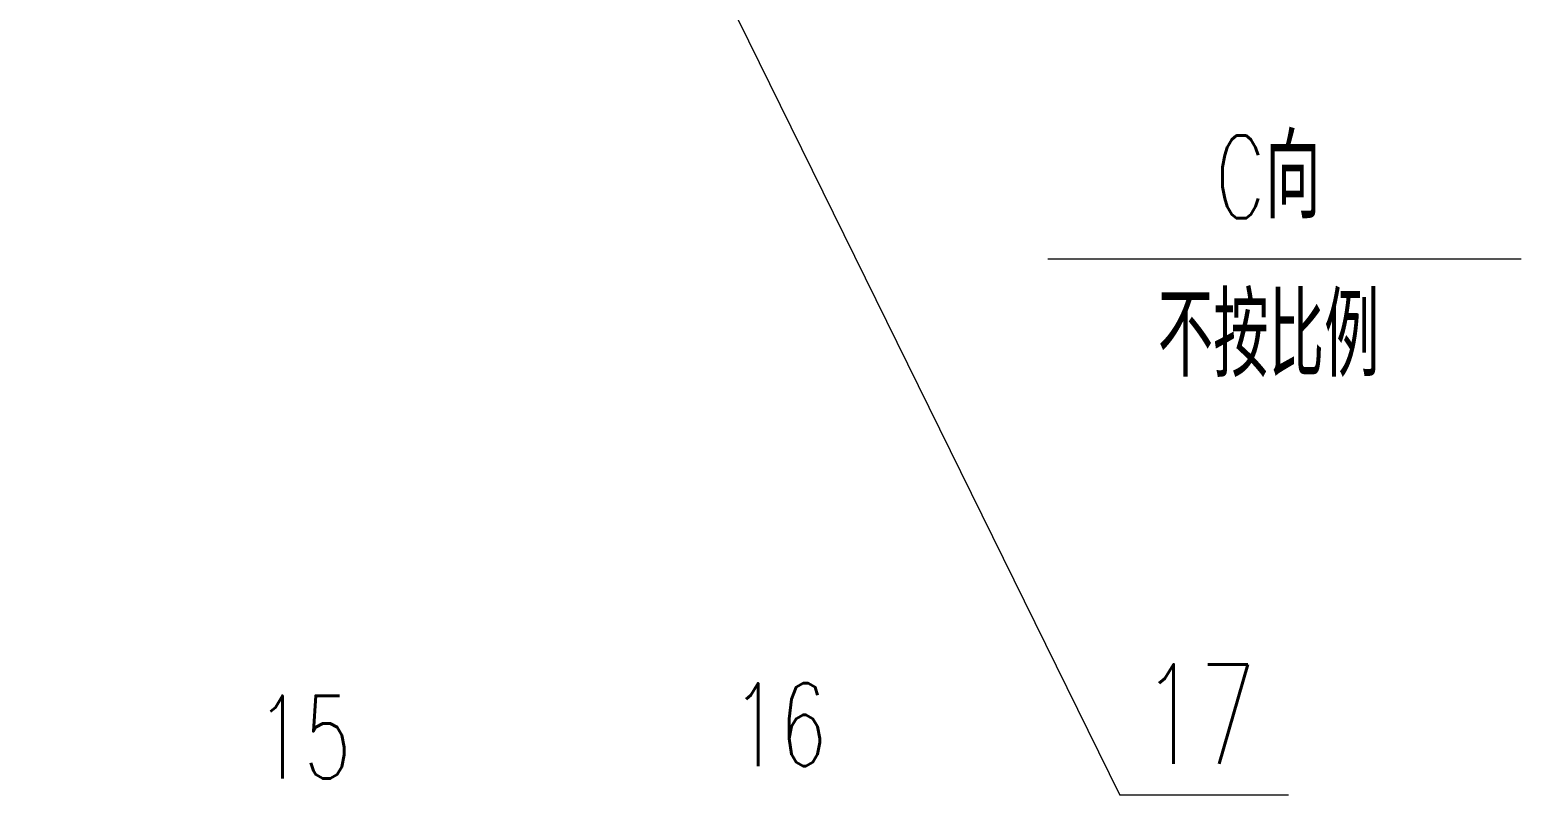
# Model space of a CAD drawing. Header units: millimetres. Extents: x -394 to 6212, y -2458 to 809.
# Drawn here: x 4391.2 to 4454.3, y -2298.1 to -2265.7 of the extents above; entities that cross this region are included whole.
import ezdxf

# ---------------------------------------------------------------- set-up
doc = ezdxf.new("R2010")
doc.units = ezdxf.units.MM
doc.layers.add('2', color=2, linetype='Continuous', lineweight=18, true_color=0xffff00)
doc.layers.add('LAYER2', color=2, linetype='Continuous', lineweight=25)
doc.styles.add('HZ', font='txt.shx', dxfattribs={"width": 0.67, "bigfont": 'hztxt.shx'})
doc.styles.get("Standard").update_dxf_attribs({"font": 'txt.shx', "bigfont": 'gbcbig.shx'})

msp = doc.modelspace()

# ---------------------------------------------------------------- linework, layer by layer
at = {"layer": '2', "ltscale": 0.5}
for p in [(4391.23041, -2204.50866), (4444.43169, -2298.09937)]:
    msp.add_line(p, (4437.31081, -2298.09937), dxfattribs=at)
at = {"layer": '2'}
msp.add_line((4434.26315, -2275.4214), (4454.27342, -2275.4214), dxfattribs=at)

# ---------------------------------------------------------------- texts
at = {"layer": '2', "style": 'HZ', "width": 0.67}
msp.add_text('不按比例', height=3.5, dxfattribs=at).set_placement((4438.90967, -2280.41343))
at = {"layer": '2', "insert": (4441.34045, -2270.20904), "char_height": 3.5, "width": 9.7987, "attachment_point": 1, "style": 'HZ'}
msp.add_mtext('C向', dxfattribs=at)
at = {"layer": '2', "ltscale": 0.5, "insert": (4438.25148, -2296.76988), "char_height": 4.2, "width": 8.04, "attachment_point": 7}
msp.add_mtext('\\W0.67;17', dxfattribs=at)
at = {"layer": 'LAYER2', "ltscale": 20, "style": 'HZ', "width": 0.67}
for s, p in [('16', (4420.91193, -2296.86682)), ('15', (4400.80461, -2297.39661))]:
    msp.add_text(s, height=3.5, dxfattribs=at).set_placement(p)

doc.saveas('drawing.dxf')
